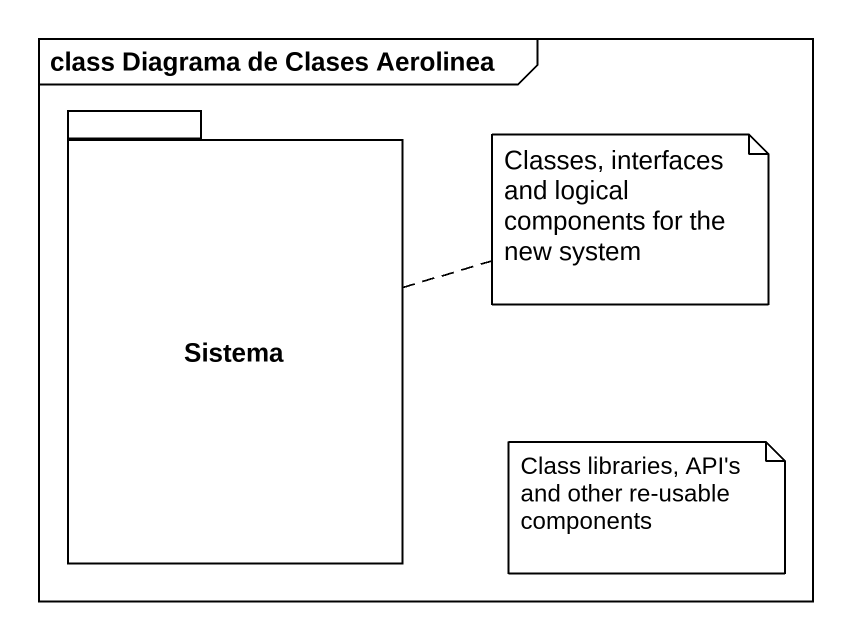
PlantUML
@startuml
mainframe class Diagrama de Clases Aerolinea
package Sistema {
}
note right of Sistema : Classes, interfaces and logical components for the new system
note as N2
  Class libraries, API's and other re-usable components
end note
@enduml
